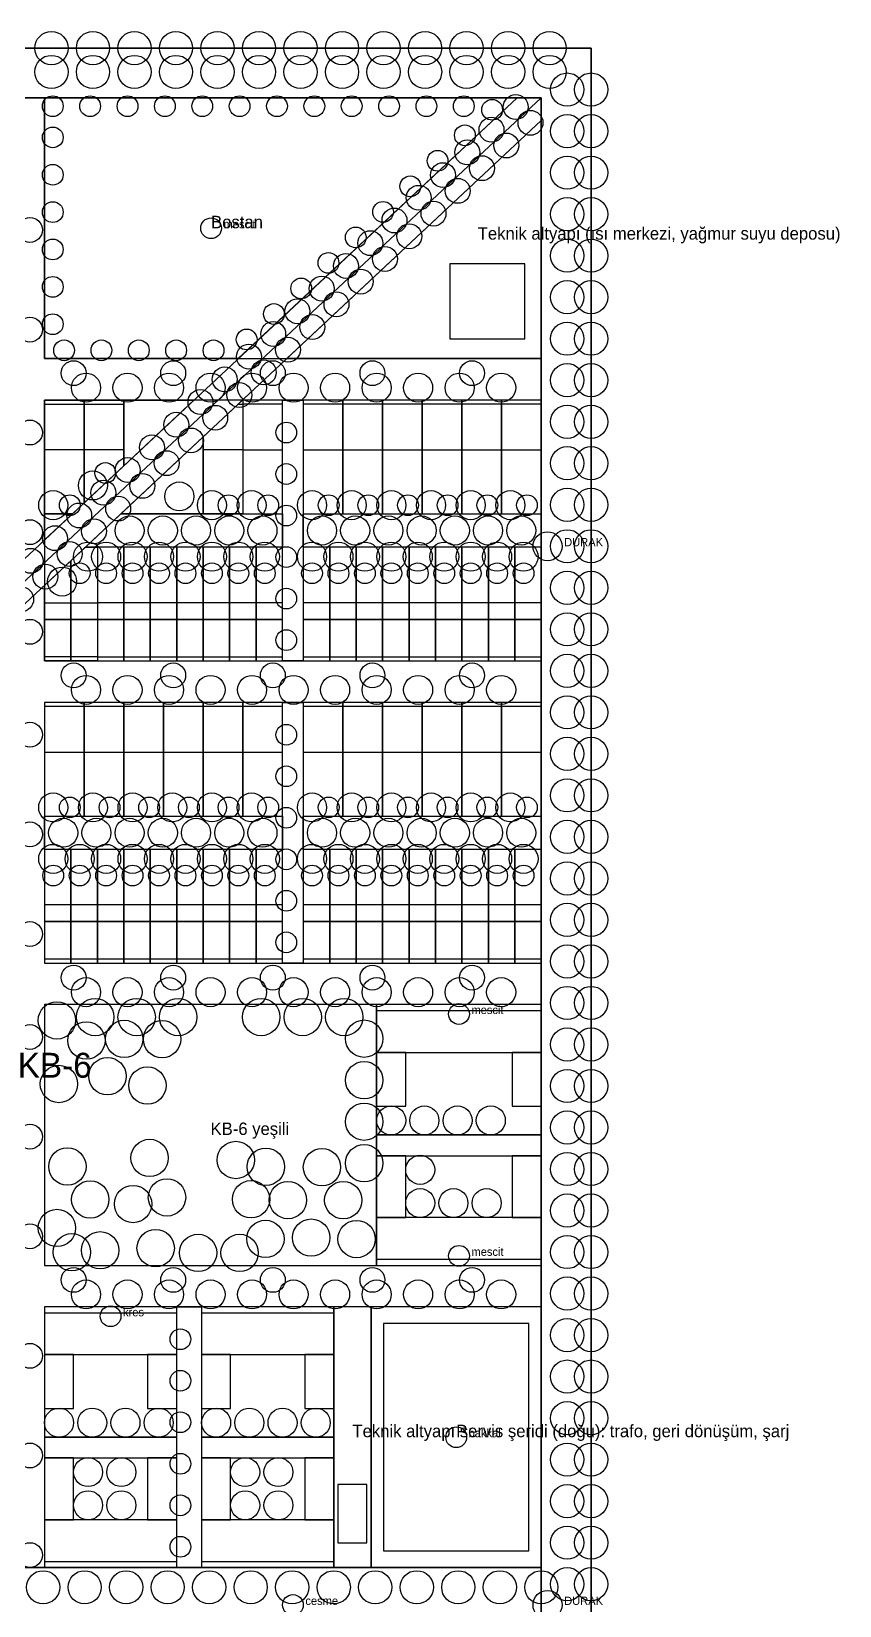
# Model space of a CAD drawing. Header units: metres. Extents: x -4 to 860, y -4 to 754.
# Drawn here: x 665.2 to 859.8, y 374.9 to 754 of the extents above; entities that cross this region are included whole.
import ezdxf

# ---------------------------------------------------------------- set-up
doc = ezdxf.new("R2010")
doc.units = ezdxf.units.M
for name, color, linetype in [('ADA_ORTAK', 82, 'Continuous'), ('AGAC', 94, 'Continuous'), ('BINA_T1', 34, 'Continuous'), ('BINA_T2', 24, 'Continuous'), ('BINA_T3', 14, 'Continuous'), ('CEP_YESIL', 63, 'Continuous'), ('DONATI_ARSA', 150, 'Continuous'), ('DONATI_BINA', 5, 'Continuous'), ('KOMSULUK_BIRIMI', 6, 'Continuous'), ('KOSE_EVI', 1, 'Continuous'), ('METIN', 7, 'Continuous'), ('PARSEL_T1', 32, 'Continuous'), ('PARSEL_T2', 32, 'Continuous'), ('PARSEL_T3', 32, 'Continuous'), ('SEMBOL', 1, 'Continuous'), ('SINIR', 7, 'Continuous'), ('T1_GENISLEME', 34, 'Continuous'), ('TEKNIK', 9, 'Continuous'), ('YESIL', 3, 'Continuous'), ('YOL_S1_CADDE', 8, 'Continuous'), ('YOL_S2', 9, 'Continuous'), ('YOL_S3_YAYA', 30, 'Continuous'), ('YOL_TOPLAYICI', 8, 'Continuous')]:
    doc.layers.add(name, color=color, linetype=linetype)

msp = doc.modelspace()

# ---------------------------------------------------------------- linework, layer by layer
at = {"layer": 'ADA_ORTAK'}
for points in [[(668.33, 637.8), (675.04, 637.8), (668.33, 631.52)], [(725.67, 637.8), (725.67, 629.8), (678.2, 629.8), (686.75, 637.8)], [(730.67, 629.8), (730.67, 637.8), (788, 637.8), (788, 629.8)], [(668.33, 557), (668.33, 565), (725.67, 565), (725.67, 557)], [(730.67, 557), (730.67, 565), (788, 565), (788, 557)]]:
    msp.add_lwpolyline(points, close=True, dxfattribs=at)
at = {"layer": 'AGAC'}
for centre, radius in [((670, 750), 4), ((680, 750), 4), ((690, 750), 4), ((700, 750), 4), ((710, 750), 4), ((720, 750), 4), ((730, 750), 4), ((740, 750), 4), ((750, 750), 4), ((760, 750), 4), ((770, 750), 4), ((780, 750), 4), ((790, 750), 4), ((670, 744.25), 4), ((680, 744.25), 4), ((690, 744.25), 4), ((700, 744.25), 4), ((710, 744.25), 4), ((720, 744.25), 4), ((730, 744.25), 4), ((740, 744.25), 4), ((750, 744.25), 4), ((760, 744.25), 4), ((770, 744.25), 4), ((780, 744.25), 4), ((790, 744.25), 4), ((794.25, 740), 4), ((800, 740), 4), ((670.33, 736), 2.5), ((679.33, 736), 2.5), ((688.33, 736), 2.5), ((697.33, 736), 2.5), ((706.33, 736), 2.5), ((715.33, 736), 2.5), ((724.33, 736), 2.5), ((733.33, 736), 2.5), ((742.33, 736), 2.5), ((751.33, 736), 2.5), ((760.33, 736), 2.5), ((769.33, 736), 2.5), ((776.16, 735.14), 2.5), ((781.84, 735.8), 3), ((776, 730.33), 3), ((785.39, 732), 3), ((794.25, 730), 4), ((800, 730), 4), ((670.33, 728.49), 2.5), ((769.59, 728.99), 2.5), ((779.55, 726.54), 3), ((763.02, 722.85), 2.5), ((770.16, 724.87), 3), ((670.33, 719.49), 2.5), ((764.32, 719.4), 3), ((773.71, 721.07), 3), ((794.25, 720), 4), ((800, 720), 4), ((756.45, 716.7), 2.5), ((758.47, 713.94), 3), ((767.87, 715.61), 3), ((670.33, 710.49), 2.5), ((749.88, 710.55), 2.5), ((762.03, 710.14), 3), ((794.25, 710), 4), ((800, 710), 4), ((664.83, 706.2), 3), ((752.63, 708.47), 3), ((743.3, 704.4), 2.5), ((746.79, 703.01), 3), ((756.19, 704.67), 3), ((670.33, 701.49), 2.5), ((750.34, 699.21), 3), ((794.25, 700), 4), ((800, 700), 4), ((736.73, 698.25), 2.5), ((740.95, 697.54), 3), ((670.33, 692.49), 2.5), ((730.16, 692.1), 2.5), ((735.11, 692.08), 3), ((744.5, 693.74), 3), ((794.25, 690), 4), ((800, 690), 4), ((738.66, 688.28), 3), ((723.59, 685.95), 2.5), ((729.26, 686.61), 3), ((664.83, 682.2), 3), ((670.33, 683.49), 2.5), ((723.42, 681.14), 3), ((732.82, 682.81), 3), ((794.25, 680), 4), ((800, 680), 4), ((673.04, 677.2), 2.5), ((682.04, 677.2), 2.5), ((691.04, 677.2), 2.5), ((700.04, 677.2), 2.5), ((709.04, 677.2), 2.5), ((717.02, 679.81), 2.5), ((717.58, 675.68), 3), ((726.98, 677.35), 3), ((721.13, 671.88), 3), ((675.33, 671.7), 3), ((678.33, 668.2), 3.5), ((688.33, 668.2), 3.5), ((698.33, 668.2), 3.5), ((699.33, 671.7), 3), ((708.33, 668.2), 3.5), ((711.74, 670.21), 3), ((718.33, 668.2), 3.5), ((723.33, 671.7), 3), ((728.33, 668.2), 3.5), ((738.33, 668.2), 3.5), ((747.33, 671.7), 3), ((748.33, 668.2), 3.5), ((758.33, 668.2), 3.5), ((768.33, 668.2), 3.5), ((771.33, 671.7), 3), ((778.33, 668.2), 3.5), ((794.25, 670), 4), ((800, 670), 4), ((705.9, 664.75), 3), ((715.29, 666.42), 3), ((709.45, 660.95), 3), ((794.25, 660), 4), ((800, 660), 4), ((664.83, 657.4), 3), ((700.06, 659.28), 3), ((726.57, 657.4), 2.5), ((694.21, 653.82), 3), ((703.61, 655.49), 3), ((697.77, 650.02), 3), ((794.25, 650), 4), ((800, 650), 4), ((682.99, 647.65), 2.5), ((688.37, 648.35), 3), ((726.57, 647.4), 2.5), ((679.99, 644.65), 3.5), ((682.53, 642.89), 3), ((691.92, 644.55), 3), ((700.81, 642.01), 3.5), ((670.43, 639.9), 3.5), ((674.43, 639.9), 2.5), ((686.08, 639.09), 3), ((708.66, 639.9), 3.5), ((712.66, 639.9), 2.5), ((718.21, 639.9), 3.5), ((722.21, 639.9), 2.5), ((732.77, 639.9), 3.5), ((736.77, 639.9), 2.5), ((742.32, 639.9), 3.5), ((746.32, 639.9), 2.5), ((751.88, 639.9), 3.5), ((755.88, 639.9), 2.5), ((761.43, 639.9), 3.5), ((765.43, 639.9), 2.5), ((770.99, 639.9), 3.5), ((774.99, 639.9), 2.5), ((780.54, 639.9), 3.5), ((784.54, 639.9), 2.5), ((794.25, 640), 4), ((800, 640), 4), ((676.69, 637.42), 3), ((688.83, 633.8), 3.5), ((696.83, 633.8), 3.5), ((704.83, 633.8), 3.5), ((712.83, 633.8), 3.5), ((720.83, 633.8), 3.5), ((726.57, 637.4), 2.5), ((735.17, 633.8), 3.5), ((743.17, 633.8), 3.5), ((751.17, 633.8), 3.5), ((759.17, 633.8), 3.5), ((767.17, 633.8), 3.5), ((775.17, 633.8), 3.5), ((783.17, 633.8), 3.5), ((664.83, 633.4), 3), ((670.85, 631.95), 3), ((680.24, 633.62), 3), ((794.25, 630), 4), ((800, 630), 4), ((665, 626.49), 3), ((674.4, 628.16), 3), ((678.8, 627.5), 3.5), ((683.17, 627.5), 3.5), ((689.54, 627.5), 3.5), ((695.91, 627.5), 3.5), ((702.29, 627.5), 3.5), ((708.66, 627.5), 3.5), ((715.03, 627.5), 3.5), ((721.4, 627.5), 3.5), ((726.57, 627.4), 2.5), ((732.77, 627.5), 3.5), ((739.14, 627.5), 3.5), ((745.51, 627.5), 3.5), ((751.88, 627.5), 3.5), ((758.25, 627.5), 3.5), ((764.62, 627.5), 3.5), ((770.99, 627.5), 3.5), ((777.36, 627.5), 3.5), ((783.73, 627.5), 3.5), ((668.56, 622.69), 3), ((676.8, 623.5), 2.5), ((683.17, 623.5), 2.5), ((689.54, 623.5), 2.5), ((695.91, 623.5), 2.5), ((702.29, 623.5), 2.5), ((708.66, 623.5), 2.5), ((715.03, 623.5), 2.5), ((721.4, 623.5), 2.5), ((732.77, 623.5), 2.5), ((739.14, 623.5), 2.5), ((745.51, 623.5), 2.5), ((751.88, 623.5), 2.5), ((758.25, 623.5), 2.5), ((764.62, 623.5), 2.5), ((770.99, 623.5), 2.5), ((777.36, 623.5), 2.5), ((783.73, 623.5), 2.5), ((672.57, 621.5), 3.5), ((794.25, 620), 4), ((800, 620), 4), ((662.71, 617.23), 3), ((726.57, 617.4), 2.5), ((664.83, 609.4), 3), ((794.25, 610), 4), ((800, 610), 4), ((726.57, 607.4), 2.5), ((794.25, 600), 4), ((800, 600), 4), ((675.33, 598.9), 3), ((699.33, 598.9), 3), ((723.33, 598.9), 3), ((747.33, 598.9), 3), ((771.33, 598.9), 3), ((678.33, 595.4), 3.5), ((688.33, 595.4), 3.5), ((698.33, 595.4), 3.5), ((708.33, 595.4), 3.5), ((718.33, 595.4), 3.5), ((728.33, 595.4), 3.5), ((738.33, 595.4), 3.5), ((748.33, 595.4), 3.5), ((758.33, 595.4), 3.5), ((768.33, 595.4), 3.5), ((778.33, 595.4), 3.5), ((794.25, 590), 4), ((800, 590), 4), ((664.83, 584.6), 3), ((726.57, 584.6), 2.5), ((794.25, 580), 4), ((800, 580), 4), ((726.57, 574.6), 2.5), ((794.25, 570), 4), ((800, 570), 4), ((670.43, 567.1), 3.5), ((674.43, 567.1), 2.5), ((679.99, 567.1), 3.5), ((683.99, 567.1), 2.5), ((689.54, 567.1), 3.5), ((693.54, 567.1), 2.5), ((699.1, 567.1), 3.5), ((703.1, 567.1), 2.5), ((708.66, 567.1), 3.5), ((712.66, 567.1), 2.5), ((718.21, 567.1), 3.5), ((722.21, 567.1), 2.5), ((732.77, 567.1), 3.5), ((736.77, 567.1), 2.5), ((742.32, 567.1), 3.5), ((746.32, 567.1), 2.5), ((751.88, 567.1), 3.5), ((755.88, 567.1), 2.5), ((761.43, 567.1), 3.5), ((765.43, 567.1), 2.5), ((770.99, 567.1), 3.5), ((774.99, 567.1), 2.5), ((780.54, 567.1), 3.5), ((784.54, 567.1), 2.5), ((726.57, 564.6), 2.5), ((664.83, 560.6), 3), ((672.83, 561), 3.5), ((680.83, 561), 3.5), ((688.83, 561), 3.5), ((696.83, 561), 3.5), ((704.83, 561), 3.5), ((712.83, 561), 3.5), ((720.83, 561), 3.5), ((735.17, 561), 3.5), ((743.17, 561), 3.5), ((751.17, 561), 3.5), ((759.17, 561), 3.5), ((767.17, 561), 3.5), ((775.17, 561), 3.5), ((783.17, 561), 3.5), ((794.25, 560), 4), ((800, 560), 4), ((670.43, 554.7), 3.5), ((676.8, 554.7), 3.5), ((683.17, 554.7), 3.5), ((689.54, 554.7), 3.5), ((695.91, 554.7), 3.5), ((702.29, 554.7), 3.5), ((708.66, 554.7), 3.5), ((715.03, 554.7), 3.5), ((721.4, 554.7), 3.5), ((732.77, 554.7), 3.5), ((739.14, 554.7), 3.5), ((745.51, 554.7), 3.5), ((751.88, 554.7), 3.5), ((758.25, 554.7), 3.5), ((764.62, 554.7), 3.5), ((770.99, 554.7), 3.5), ((777.36, 554.7), 3.5), ((783.73, 554.7), 3.5), ((726.57, 554.6), 2.5), ((794.25, 550), 4), ((800, 550), 4), ((670.43, 550.7), 2.5), ((676.8, 550.7), 2.5), ((683.17, 550.7), 2.5), ((689.54, 550.7), 2.5), ((695.91, 550.7), 2.5), ((702.29, 550.7), 2.5), ((708.66, 550.7), 2.5), ((715.03, 550.7), 2.5), ((721.4, 550.7), 2.5), ((732.77, 550.7), 2.5), ((739.14, 550.7), 2.5), ((745.51, 550.7), 2.5), ((751.88, 550.7), 2.5), ((758.25, 550.7), 2.5), ((764.62, 550.7), 2.5), ((770.99, 550.7), 2.5), ((777.36, 550.7), 2.5), ((783.73, 550.7), 2.5), ((726.57, 544.6), 2.5), ((794.25, 540), 4), ((800, 540), 4), ((664.83, 536.6), 3), ((726.57, 534.6), 2.5), ((794.25, 530), 4), ((800, 530), 4), ((675.33, 526.1), 3), ((699.33, 526.1), 3), ((723.33, 526.1), 3), ((747.33, 526.1), 3), ((771.33, 526.1), 3), ((678.33, 522.6), 3.5), ((688.33, 522.6), 3.5), ((698.33, 522.6), 3.5), ((708.33, 522.6), 3.5), ((718.33, 522.6), 3.5), ((728.33, 522.6), 3.5), ((738.33, 522.6), 3.5), ((748.33, 522.6), 3.5), ((758.33, 522.6), 3.5), ((768.33, 522.6), 3.5), ((778.33, 522.6), 3.5), ((794.25, 520), 4), ((800, 520), 4), ((671.33, 515.8), 4.5), ((680.53, 516.6), 4.5), ((690.53, 516.6), 4.5), ((700.53, 516.6), 4.5), ((720.53, 516.6), 4.5), ((730.53, 516.6), 4.5), ((740.53, 516.6), 4.5), ((687.54, 511.34), 4.5), ((696.66, 511.28), 4.5), ((745.33, 511.4), 4.5), ((664.83, 511.8), 3), ((678.43, 510.96), 4.5), ((794.25, 510), 4), ((800, 510), 4), ((671.8, 500.48), 4.5), ((683.5, 502.36), 4.5), ((693.13, 500.11), 4.5), ((745.33, 501.4), 4.5), ((794.25, 500), 4), ((800, 500), 4), ((745.33, 491.4), 4.5), ((751.83, 491.7), 3.5), ((759.83, 491.7), 3.5), ((767.83, 491.7), 3.5), ((775.83, 491.7), 3.5), ((794.25, 490), 4), ((800, 490), 4), ((664.83, 487.8), 3), ((693.65, 482.67), 4.5), ((714.41, 482.17), 4.5), ((745.33, 481.4), 4.5), ((673.85, 480.61), 4.5), ((721.65, 480.53), 4.5), ((735.17, 480.44), 4.5), ((758.83, 479.8), 3.5), ((794.25, 480), 4), ((800, 480), 4), ((679.35, 472.66), 4.5), ((689.67, 471.57), 4.5), ((697.84, 473.16), 4.5), ((718.09, 472.71), 4.5), ((726.97, 472.53), 4.5), ((740.29, 472.5), 4.5), ((758.83, 471.8), 3.5), ((766.83, 471.8), 3.5), ((774.83, 471.8), 3.5), ((794.25, 470), 4), ((800, 470), 4), ((671.33, 465.8), 4.5), ((664.83, 463.8), 3), ((721.55, 463.16), 4.5), ((732.57, 463.47), 4.5), ((743.5, 463.12), 4.5), ((674.93, 459.96), 4.5), ((681.73, 460.42), 4.5), ((695.11, 460.94), 4.5), ((705.33, 459.8), 4.5), ((715.33, 459.8), 4.5), ((794.25, 460), 4), ((800, 460), 4), ((675.33, 453.3), 3), ((699.33, 453.3), 3), ((723.33, 453.3), 3), ((747.33, 453.3), 3), ((771.33, 453.3), 3), ((678.33, 449.8), 3.5), ((688.33, 449.8), 3.5), ((698.33, 449.8), 3.5), ((708.33, 449.8), 3.5), ((718.33, 449.8), 3.5), ((728.33, 449.8), 3.5), ((738.33, 449.8), 3.5), ((748.33, 449.8), 3.5), ((758.33, 449.8), 3.5), ((768.33, 449.8), 3.5), ((778.33, 449.8), 3.5), ((794.25, 450), 4), ((800, 450), 4), ((794.25, 440), 4), ((800, 440), 4), ((701.07, 439), 2.5), ((664.83, 435), 3), ((794.25, 430), 4), ((800, 430), 4), ((701.07, 429), 2.5), ((671.83, 418.9), 3.5), ((679.83, 418.9), 3.5), ((687.83, 418.9), 3.5), ((695.83, 418.9), 3.5), ((701.07, 419), 2.5), ((709.67, 418.9), 3.5), ((717.67, 418.9), 3.5), ((725.67, 418.9), 3.5), ((733.67, 418.9), 3.5), ((794.25, 420), 4), ((800, 420), 4), ((664.83, 411), 3), ((794.25, 410), 4), ((800, 410), 4), ((678.83, 407), 3.5), ((686.83, 407), 3.5), ((701.07, 409), 2.5), ((716.67, 407), 3.5), ((724.67, 407), 3.5), ((678.83, 399), 3.5), ((686.83, 399), 3.5), ((716.67, 399), 3.5), ((724.67, 399), 3.5), ((794.25, 400), 4), ((800, 400), 4), ((701.07, 399), 2.5), ((701.07, 389), 2.5), ((794.25, 390), 4), ((800, 390), 4), ((664.83, 387), 3), ((668, 379.25), 4), ((678, 379.25), 4), ((688, 379.25), 4), ((698, 379.25), 4), ((708, 379.25), 4), ((718, 379.25), 4), ((728, 379.25), 4), ((738, 379.25), 4), ((748, 379.25), 4), ((758, 379.25), 4), ((768, 379.25), 4), ((778, 379.25), 4), ((788, 379.25), 4), ((794.25, 380), 4), ((800, 380), 4)]:
    msp.add_circle(centre, radius, dxfattribs=at)
at = {"layer": 'BINA_T1'}
for points in [[(716.11, 664.2), (716.11, 653.2), (706.56, 653.2), (706.56, 656.33), (714.97, 664.2)], [(668.33, 603.4), (668.33, 612.4), (674.7, 612.4), (674.7, 603.4)], [(674.7, 603.4), (674.7, 612.4), (681.07, 612.4), (681.07, 603.4)], [(687.44, 603.4), (687.44, 612.4), (681.07, 612.4), (681.07, 603.4)], [(693.81, 603.4), (693.81, 612.4), (687.44, 612.4), (687.44, 603.4)], [(700.19, 603.4), (700.19, 612.4), (693.81, 612.4), (693.81, 603.4)], [(706.56, 603.4), (706.56, 612.4), (700.19, 612.4), (700.19, 603.4)], [(712.93, 603.4), (712.93, 612.4), (706.56, 612.4), (706.56, 603.4)], [(719.3, 603.4), (719.3, 612.4), (712.93, 612.4), (712.93, 603.4)], [(725.67, 603.4), (725.67, 612.4), (719.3, 612.4), (719.3, 603.4)], [(737.04, 603.4), (737.04, 612.4), (730.67, 612.4), (730.67, 603.4)], [(743.41, 603.4), (743.41, 612.4), (737.04, 612.4), (737.04, 603.4)], [(749.78, 603.4), (749.78, 612.4), (743.41, 612.4), (743.41, 603.4)], [(756.15, 603.4), (756.15, 612.4), (749.78, 612.4), (749.78, 603.4)], [(762.52, 603.4), (762.52, 612.4), (756.15, 612.4), (756.15, 603.4)], [(768.89, 603.4), (768.89, 612.4), (762.52, 612.4), (762.52, 603.4)], [(775.26, 603.4), (775.26, 612.4), (768.89, 612.4), (768.89, 603.4)], [(781.63, 603.4), (781.63, 612.4), (775.26, 612.4), (775.26, 603.4)], [(788, 603.4), (788, 612.4), (781.63, 612.4), (781.63, 603.4)], [(674.7, 530.6), (674.7, 539.6), (668.33, 539.6), (668.33, 530.6)], [(681.07, 530.6), (681.07, 539.6), (674.7, 539.6), (674.7, 530.6)], [(687.44, 530.6), (687.44, 539.6), (681.07, 539.6), (681.07, 530.6)], [(693.81, 530.6), (693.81, 539.6), (687.44, 539.6), (687.44, 530.6)], [(700.19, 530.6), (700.19, 539.6), (693.81, 539.6), (693.81, 530.6)], [(706.56, 530.6), (706.56, 539.6), (700.19, 539.6), (700.19, 530.6)], [(712.93, 530.6), (712.93, 539.6), (706.56, 539.6), (706.56, 530.6)], [(719.3, 530.6), (719.3, 539.6), (712.93, 539.6), (712.93, 530.6)], [(725.67, 530.6), (725.67, 539.6), (719.3, 539.6), (719.3, 530.6)], [(737.04, 530.6), (737.04, 539.6), (730.67, 539.6), (730.67, 530.6)], [(743.41, 530.6), (743.41, 539.6), (737.04, 539.6), (737.04, 530.6)], [(749.78, 530.6), (749.78, 539.6), (743.41, 539.6), (743.41, 530.6)], [(756.15, 530.6), (756.15, 539.6), (749.78, 539.6), (749.78, 530.6)], [(762.52, 530.6), (762.52, 539.6), (756.15, 539.6), (756.15, 530.6)], [(768.89, 530.6), (768.89, 539.6), (762.52, 539.6), (762.52, 530.6)], [(775.26, 530.6), (775.26, 539.6), (768.89, 539.6), (768.89, 530.6)], [(781.63, 530.6), (781.63, 539.6), (775.26, 539.6), (775.26, 530.6)], [(788, 530.6), (788, 539.6), (781.63, 539.6), (781.63, 530.6)]]:
    msp.add_lwpolyline(points, close=True, dxfattribs=at)
at = {"layer": 'BINA_T2'}
for points in [[(668.33, 653.2), (668.33, 664.2), (677.89, 664.2), (677.89, 653.2)], [(677.89, 653.2), (677.89, 664.2), (687.44, 664.2), (687.44, 653.2)], [(725.67, 653.2), (725.67, 664.2), (716.11, 664.2), (716.11, 653.2)], [(740.22, 653.2), (740.22, 664.2), (730.67, 664.2), (730.67, 653.2)], [(749.78, 653.2), (749.78, 664.2), (740.22, 664.2), (740.22, 653.2)], [(759.33, 653.2), (759.33, 664.2), (749.78, 664.2), (749.78, 653.2)], [(768.89, 653.2), (768.89, 664.2), (759.33, 664.2), (759.33, 653.2)], [(778.44, 653.2), (778.44, 664.2), (768.89, 664.2), (768.89, 653.2)], [(788, 653.2), (788, 664.2), (778.44, 664.2), (778.44, 653.2)], [(677.89, 580.4), (677.89, 591.4), (668.33, 591.4), (668.33, 580.4)], [(687.44, 580.4), (687.44, 591.4), (677.89, 591.4), (677.89, 580.4)], [(697, 580.4), (697, 591.4), (687.44, 591.4), (687.44, 580.4)], [(706.56, 580.4), (706.56, 591.4), (697, 591.4), (697, 580.4)], [(716.11, 580.4), (716.11, 591.4), (706.56, 591.4), (706.56, 580.4)], [(725.67, 580.4), (725.67, 591.4), (716.11, 591.4), (716.11, 580.4)], [(740.22, 580.4), (740.22, 591.4), (730.67, 591.4), (730.67, 580.4)], [(749.78, 580.4), (749.78, 591.4), (740.22, 591.4), (740.22, 580.4)], [(759.33, 580.4), (759.33, 591.4), (749.78, 591.4), (749.78, 580.4)], [(768.89, 580.4), (768.89, 591.4), (759.33, 591.4), (759.33, 580.4)], [(778.44, 580.4), (778.44, 591.4), (768.89, 591.4), (768.89, 580.4)], [(788, 580.4), (788, 591.4), (778.44, 591.4), (778.44, 580.4)]]:
    msp.add_lwpolyline(points, close=True, dxfattribs=at)
at = {"layer": 'BINA_T3'}
for points in [[(788, 508.1), (788, 518.1), (748.33, 518.1), (748.33, 508.1)], [(755.33, 495.1), (755.33, 508.1), (748.33, 508.1), (748.33, 495.1)], [(788, 495.1), (788, 508.1), (781, 508.1), (781, 495.1)], [(788, 483.2), (788, 488.2), (748.33, 488.2), (748.33, 483.2)], [(755.33, 468.3), (755.33, 483.2), (748.33, 483.2), (748.33, 468.3)], [(788, 468.3), (788, 483.2), (781, 483.2), (781, 468.3)], [(788, 458.3), (788, 468.3), (748.33, 468.3), (748.33, 458.3)], [(700.17, 435.3), (700.17, 445.3), (668.33, 445.3), (668.33, 435.3)], [(738, 435.3), (738, 445.3), (706.17, 445.3), (706.17, 435.3)], [(675.33, 422.3), (675.33, 435.3), (668.33, 435.3), (668.33, 422.3)], [(700.17, 422.3), (700.17, 435.3), (693.17, 435.3), (693.17, 422.3)], [(713.17, 422.3), (713.17, 435.3), (706.17, 435.3), (706.17, 422.3)], [(738, 422.3), (738, 435.3), (731, 435.3), (731, 422.3)], [(700.17, 410.4), (700.17, 415.4), (668.33, 415.4), (668.33, 410.4)], [(738, 410.4), (738, 415.4), (706.17, 415.4), (706.17, 410.4)], [(675.33, 395.5), (675.33, 410.4), (668.33, 410.4), (668.33, 395.5)], [(700.17, 395.5), (700.17, 410.4), (693.17, 410.4), (693.17, 395.5)], [(713.17, 395.5), (713.17, 410.4), (706.17, 410.4), (706.17, 395.5)], [(738, 395.5), (738, 410.4), (731, 410.4), (731, 395.5)], [(700.17, 385.5), (700.17, 395.5), (668.33, 395.5), (668.33, 385.5)], [(738, 385.5), (738, 395.5), (706.17, 395.5), (706.17, 385.5)]]:
    msp.add_lwpolyline(points, close=True, dxfattribs=at)
at = {"layer": 'CEP_YESIL'}
for points in [[(687.44, 649.4), (687.44, 665.2), (704.33, 665.2)], [(706.56, 656.33), (706.56, 637.8), (686.75, 637.8)]]:
    msp.add_lwpolyline(points, close=True, dxfattribs=at)
at = {"layer": 'DONATI_ARSA'}
msp.add_lwpolyline([(788, 384), (788, 446.8), (747, 446.8), (747, 384)], close=True, dxfattribs=at)
at = {"layer": 'DONATI_BINA'}
for points in [[(784, 680), (784, 698), (766, 698), (766, 680)], [(785, 388), (785, 442.8), (750, 442.8), (750, 388)], [(746, 390), (746, 404), (739, 404), (739, 390)]]:
    msp.add_lwpolyline(points, close=True, dxfattribs=at)
at = {"layer": 'KOMSULUK_BIRIMI'}
for points in [[(788, 738), (409.62, 384), (409, 384), (409, 738)], [(788, 738), (788, 384), (409.62, 384)]]:
    msp.add_lwpolyline(points, close=True, dxfattribs=at)
at = {"layer": 'KOSE_EVI'}
msp.add_lwpolyline([(716.11, 664.2), (716.11, 653.2), (706.56, 653.2), (706.56, 656.33), (714.97, 664.2)], close=True, dxfattribs=at)
at = {"layer": 'PARSEL_T1'}
for points in [[(716.11, 665.2), (716.11, 637.8), (706.56, 637.8), (706.56, 656.33), (716.04, 665.2)], [(681.07, 629.8), (681.07, 602.4), (674.7, 602.4), (674.7, 626.53), (678.2, 629.8)], [(687.44, 602.4), (687.44, 629.8), (681.07, 629.8), (681.07, 602.4)], [(693.81, 602.4), (693.81, 629.8), (687.44, 629.8), (687.44, 602.4)], [(700.19, 602.4), (700.19, 629.8), (693.81, 629.8), (693.81, 602.4)], [(706.56, 602.4), (706.56, 629.8), (700.19, 629.8), (700.19, 602.4)], [(712.93, 602.4), (712.93, 629.8), (706.56, 629.8), (706.56, 602.4)], [(719.3, 602.4), (719.3, 629.8), (712.93, 629.8), (712.93, 602.4)], [(725.67, 602.4), (725.67, 629.8), (719.3, 629.8), (719.3, 602.4)], [(737.04, 602.4), (737.04, 629.8), (730.67, 629.8), (730.67, 602.4)], [(743.41, 602.4), (743.41, 629.8), (737.04, 629.8), (737.04, 602.4)], [(749.78, 602.4), (749.78, 629.8), (743.41, 629.8), (743.41, 602.4)], [(756.15, 602.4), (756.15, 629.8), (749.78, 629.8), (749.78, 602.4)], [(762.52, 602.4), (762.52, 629.8), (756.15, 629.8), (756.15, 602.4)], [(768.89, 602.4), (768.89, 629.8), (762.52, 629.8), (762.52, 602.4)], [(775.26, 602.4), (775.26, 629.8), (768.89, 629.8), (768.89, 602.4)], [(781.63, 602.4), (781.63, 629.8), (775.26, 629.8), (775.26, 602.4)], [(788, 602.4), (788, 629.8), (781.63, 629.8), (781.63, 602.4)], [(674.7, 602.4), (668.33, 602.4), (668.33, 620.57), (674.7, 626.53)], [(674.7, 529.6), (674.7, 557), (668.33, 557), (668.33, 529.6)], [(681.07, 529.6), (681.07, 557), (674.7, 557), (674.7, 529.6)], [(687.44, 529.6), (687.44, 557), (681.07, 557), (681.07, 529.6)], [(693.81, 529.6), (693.81, 557), (687.44, 557), (687.44, 529.6)], [(700.19, 529.6), (700.19, 557), (693.81, 557), (693.81, 529.6)], [(706.56, 529.6), (706.56, 557), (700.19, 557), (700.19, 529.6)], [(712.93, 529.6), (712.93, 557), (706.56, 557), (706.56, 529.6)], [(719.3, 529.6), (719.3, 557), (712.93, 557), (712.93, 529.6)], [(725.67, 529.6), (725.67, 557), (719.3, 557), (719.3, 529.6)], [(737.04, 529.6), (737.04, 557), (730.67, 557), (730.67, 529.6)], [(743.41, 529.6), (743.41, 557), (737.04, 557), (737.04, 529.6)], [(749.78, 529.6), (749.78, 557), (743.41, 557), (743.41, 529.6)], [(756.15, 529.6), (756.15, 557), (749.78, 557), (749.78, 529.6)], [(762.52, 529.6), (762.52, 557), (756.15, 557), (756.15, 529.6)], [(768.89, 529.6), (768.89, 557), (762.52, 557), (762.52, 529.6)], [(775.26, 529.6), (775.26, 557), (768.89, 557), (768.89, 529.6)], [(781.63, 529.6), (781.63, 557), (775.26, 557), (775.26, 529.6)], [(788, 529.6), (788, 557), (781.63, 557), (781.63, 529.6)]]:
    msp.add_lwpolyline(points, close=True, dxfattribs=at)
at = {"layer": 'PARSEL_T2'}
for points in [[(668.33, 637.8), (668.33, 665.2), (677.89, 665.2), (677.89, 640.46), (675.04, 637.8)], [(677.89, 665.2), (687.44, 665.2), (687.44, 649.4), (677.89, 640.46)], [(725.67, 637.8), (725.67, 665.2), (716.11, 665.2), (716.11, 637.8)], [(740.22, 637.8), (740.22, 665.2), (730.67, 665.2), (730.67, 637.8)], [(749.78, 637.8), (749.78, 665.2), (740.22, 665.2), (740.22, 637.8)], [(759.33, 637.8), (759.33, 665.2), (749.78, 665.2), (749.78, 637.8)], [(768.89, 637.8), (768.89, 665.2), (759.33, 665.2), (759.33, 637.8)], [(778.44, 637.8), (778.44, 665.2), (768.89, 665.2), (768.89, 637.8)], [(788, 637.8), (788, 665.2), (778.44, 665.2), (778.44, 637.8)], [(677.89, 565), (677.89, 592.4), (668.33, 592.4), (668.33, 565)], [(687.44, 565), (687.44, 592.4), (677.89, 592.4), (677.89, 565)], [(697, 565), (697, 592.4), (687.44, 592.4), (687.44, 565)], [(706.56, 565), (706.56, 592.4), (697, 592.4), (697, 565)], [(716.11, 565), (716.11, 592.4), (706.56, 592.4), (706.56, 565)], [(725.67, 565), (725.67, 592.4), (716.11, 592.4), (716.11, 565)], [(740.22, 565), (740.22, 592.4), (730.67, 592.4), (730.67, 565)], [(749.78, 565), (749.78, 592.4), (740.22, 592.4), (740.22, 565)], [(759.33, 565), (759.33, 592.4), (749.78, 592.4), (749.78, 565)], [(768.89, 565), (768.89, 592.4), (759.33, 592.4), (759.33, 565)], [(778.44, 565), (778.44, 592.4), (768.89, 592.4), (768.89, 565)], [(788, 565), (788, 592.4), (778.44, 592.4), (778.44, 565)]]:
    msp.add_lwpolyline(points, close=True, dxfattribs=at)
at = {"layer": 'PARSEL_T3'}
for points in [[(788, 488.2), (788, 519.6), (748.33, 519.6), (748.33, 488.2)], [(788, 456.8), (788, 488.2), (748.33, 488.2), (748.33, 456.8)], [(700.17, 415.4), (700.17, 446.8), (668.33, 446.8), (668.33, 415.4)], [(738, 415.4), (738, 446.8), (706.17, 446.8), (706.17, 415.4)], [(700.17, 384), (700.17, 415.4), (668.33, 415.4), (668.33, 384)], [(738, 384), (738, 415.4), (706.17, 415.4), (706.17, 384)]]:
    msp.add_lwpolyline(points, close=True, dxfattribs=at)
at = {"layer": 'SEMBOL'}
for centre, radius in [((708.46, 706.6), 2.5), ((789.5, 630), 3.5), ((768.17, 517.33), 2.5), ((768.17, 459.08), 2.5), ((684.25, 444.53), 2.5), ((767.5, 415.4), 2.5), ((728.17, 375), 2.5), ((789.5, 375), 3.5)]:
    msp.add_circle(centre, radius, dxfattribs=at)
at = {"layer": 'SINIR'}
msp.add_lwpolyline([(800, 0), (800, 750), (0, 750), (0, 0)], close=True, dxfattribs=at)
at = {"layer": 'T1_GENISLEME'}
for points in [[(668.33, 612.4), (668.33, 616.4), (674.7, 616.4), (674.7, 612.4)], [(674.7, 612.4), (674.7, 616.4), (681.07, 616.4), (681.07, 612.4)], [(687.44, 612.4), (687.44, 616.4), (681.07, 616.4), (681.07, 612.4)], [(693.81, 612.4), (693.81, 616.4), (687.44, 616.4), (687.44, 612.4)], [(700.19, 612.4), (700.19, 616.4), (693.81, 616.4), (693.81, 612.4)], [(706.56, 612.4), (706.56, 616.4), (700.19, 616.4), (700.19, 612.4)], [(712.93, 612.4), (712.93, 616.4), (706.56, 616.4), (706.56, 612.4)], [(719.3, 612.4), (719.3, 616.4), (712.93, 616.4), (712.93, 612.4)], [(725.67, 612.4), (725.67, 616.4), (719.3, 616.4), (719.3, 612.4)], [(737.04, 612.4), (737.04, 616.4), (730.67, 616.4), (730.67, 612.4)], [(743.41, 612.4), (743.41, 616.4), (737.04, 616.4), (737.04, 612.4)], [(749.78, 612.4), (749.78, 616.4), (743.41, 616.4), (743.41, 612.4)], [(756.15, 612.4), (756.15, 616.4), (749.78, 616.4), (749.78, 612.4)], [(762.52, 612.4), (762.52, 616.4), (756.15, 616.4), (756.15, 612.4)], [(768.89, 612.4), (768.89, 616.4), (762.52, 616.4), (762.52, 612.4)], [(775.26, 612.4), (775.26, 616.4), (768.89, 616.4), (768.89, 612.4)], [(781.63, 612.4), (781.63, 616.4), (775.26, 616.4), (775.26, 612.4)], [(788, 612.4), (788, 616.4), (781.63, 616.4), (781.63, 612.4)], [(674.7, 539.6), (674.7, 543.6), (668.33, 543.6), (668.33, 539.6)], [(681.07, 539.6), (681.07, 543.6), (674.7, 543.6), (674.7, 539.6)], [(687.44, 539.6), (687.44, 543.6), (681.07, 543.6), (681.07, 539.6)], [(693.81, 539.6), (693.81, 543.6), (687.44, 543.6), (687.44, 539.6)], [(700.19, 539.6), (700.19, 543.6), (693.81, 543.6), (693.81, 539.6)], [(706.56, 539.6), (706.56, 543.6), (700.19, 543.6), (700.19, 539.6)], [(712.93, 539.6), (712.93, 543.6), (706.56, 543.6), (706.56, 539.6)], [(719.3, 539.6), (719.3, 543.6), (712.93, 543.6), (712.93, 539.6)], [(725.67, 539.6), (725.67, 543.6), (719.3, 543.6), (719.3, 539.6)], [(737.04, 539.6), (737.04, 543.6), (730.67, 543.6), (730.67, 539.6)], [(743.41, 539.6), (743.41, 543.6), (737.04, 543.6), (737.04, 539.6)], [(749.78, 539.6), (749.78, 543.6), (743.41, 543.6), (743.41, 539.6)], [(756.15, 539.6), (756.15, 543.6), (749.78, 543.6), (749.78, 539.6)], [(762.52, 539.6), (762.52, 543.6), (756.15, 543.6), (756.15, 539.6)], [(768.89, 539.6), (768.89, 543.6), (762.52, 543.6), (762.52, 539.6)], [(775.26, 539.6), (775.26, 543.6), (768.89, 543.6), (768.89, 539.6)], [(781.63, 539.6), (781.63, 543.6), (775.26, 543.6), (775.26, 539.6)], [(788, 539.6), (788, 543.6), (781.63, 543.6), (781.63, 539.6)]]:
    msp.add_lwpolyline(points, close=True, dxfattribs=at)
at = {"layer": 'TEKNIK'}
for points in [[(726.73, 675.2), (788, 732.52), (788, 675.2)], [(747, 384), (747, 446.8), (738, 446.8), (738, 384)]]:
    msp.add_lwpolyline(points, close=True, dxfattribs=at)
at = {"layer": 'YESIL'}
for points in [[(668.33, 738), (782.15, 738), (715.02, 675.2), (668.33, 675.2)], [(748.33, 456.8), (748.33, 519.6), (668.33, 519.6), (668.33, 456.8)]]:
    msp.add_lwpolyline(points, close=True, dxfattribs=at)
at = {"layer": 'YOL_S1_CADDE'}
msp.add_lwpolyline([(409, 12), (391, 12), (391, 366), (12, 366), (12, 384), (391, 384), (391, 738), (409, 738), (409, 384), (788, 384), (788, 366), (409, 366)], close=True, dxfattribs=at)
at = {"layer": 'YOL_S2'}
msp.add_lwpolyline([(658.33, 738), (668.33, 738), (668.33, 675.2), (788, 675.2), (788, 665.2), (668.33, 665.2), (668.33, 602.4), (788, 602.4), (788, 592.4), (668.33, 592.4), (668.33, 529.6), (788, 529.6), (788, 519.6), (668.33, 519.6), (668.33, 456.8), (788, 456.8), (788, 446.8), (668.33, 446.8), (668.33, 384), (658.33, 384)], dxfattribs=at)
at = {"layer": 'YOL_S3_YAYA'}
for points in [[(432.58, 400), (420.87, 400), (782.15, 738), (788, 738), (788, 732.52)], [(725.67, 602.4), (725.67, 665.2), (730.67, 665.2), (730.67, 602.4)], [(725.67, 529.6), (725.67, 592.4), (730.67, 592.4), (730.67, 529.6)], [(700.17, 384), (700.17, 446.8), (706.17, 446.8), (706.17, 384)]]:
    msp.add_lwpolyline(points, close=True, dxfattribs=at)
at = {"layer": 'YOL_TOPLAYICI'}
for points in [[(0, 0), (0, 750), (800, 750), (800, 0)], [(788, 738), (12, 738), (12, 12), (788, 12)]]:
    msp.add_lwpolyline(points, close=True, dxfattribs=at)

# ---------------------------------------------------------------- texts
at = {"layer": 'METIN'}
for s, height, p in [('Bostan', 3, (708.46, 706.6)), ('Teknik altyapı (ısı merkezi, yağmur suyu deposu)', 3, (772.68, 703.86)), ('KB-6', 6, (661.87, 502)), ('KB-6 yeşili', 3, (708.33, 488.2)), ('Teknik altyapı servis şeridi (doğu): trafo, geri dönüşüm, şarj', 3, (742.5, 415.4)), ('P', 3, (767.5, 415.4))]:
    msp.add_text(s, height=height, dxfattribs=at).set_placement(p)
at = {"layer": 'SEMBOL'}
for s, p in [('mescit', (711.46, 706.6)), ('DURAK', (793.5, 630)), ('mescit', (771.17, 517.33)), ('mescit', (771.17, 459.08)), ('kres', (687.25, 444.53)), ('bakkal', (770.5, 415.4)), ('cesme', (731.17, 375)), ('DURAK', (793.5, 375))]:
    msp.add_text(s, height=2, dxfattribs=at).set_placement(p)

doc.saveas('drawing.dxf')
